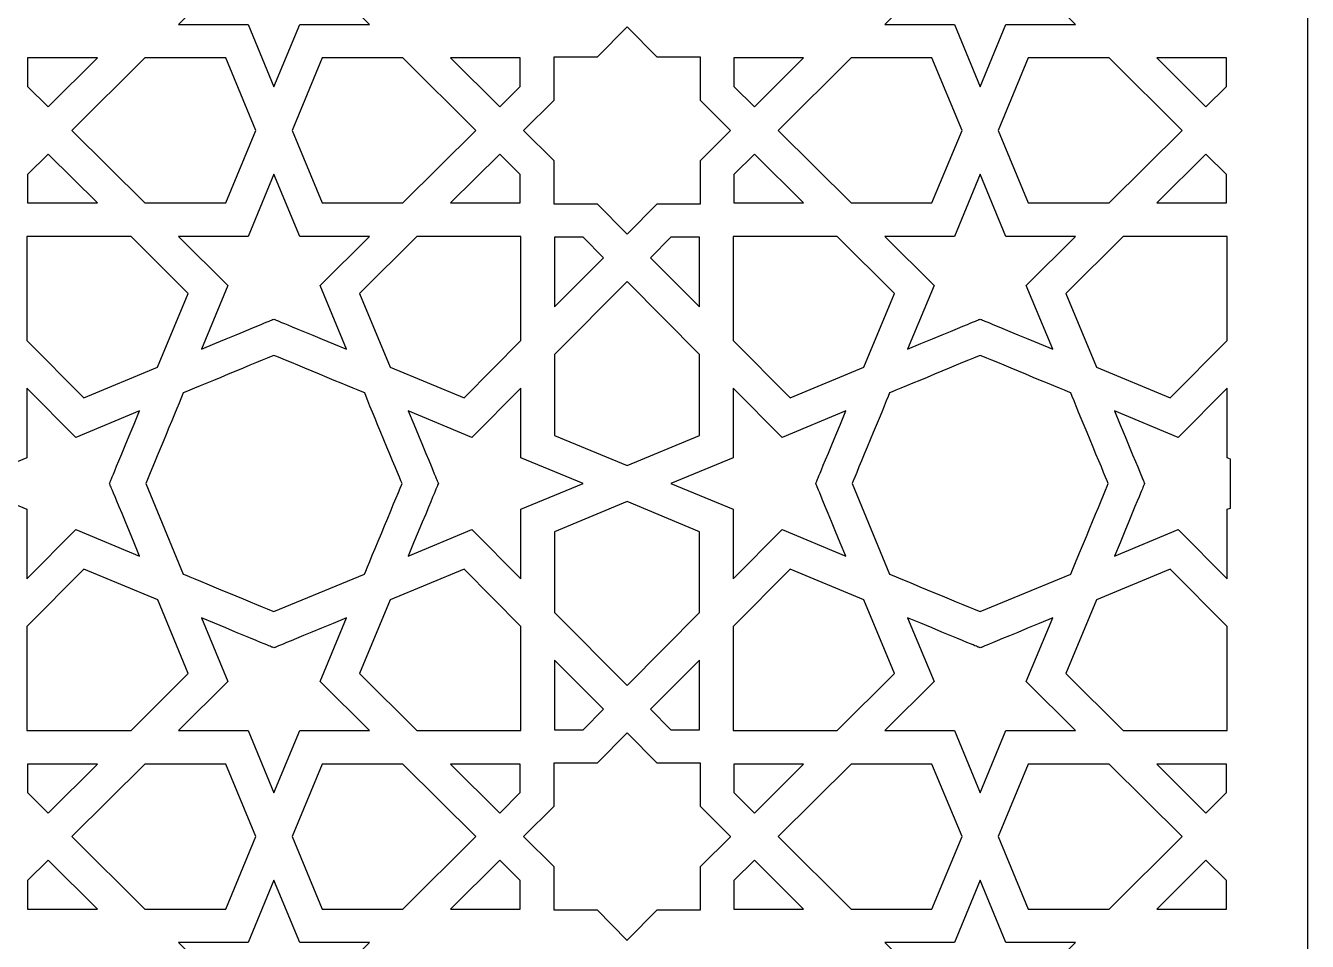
# Model space of a CAD drawing. Header units: millimetres. Extents: x -47 to 47, y -100 to 100.
# Drawn here: x -11.1 to 47.1, y -37 to 4.6 of the extents above; entities that cross this region are included whole.
import ezdxf

# ---------------------------------------------------------------- set-up
doc = ezdxf.new("R2010")
doc.units = ezdxf.units.MM
doc.header["$MEASUREMENT"] = 0
doc.layers.add('layer 1', color=7, linetype='Continuous')

msp = doc.modelspace()

# ---------------------------------------------------------------- linework, layer by layer
at = {"layer": 'layer 1', "color": 250}
for points, knots in [([(0.1101, 100.1639), (-25.8829, 100.1639), (-46.9195, 79.1295), (-46.9195, 53.134), (-46.9195, 53.134), (-46.9195, 53.134), (-46.9195, -99.8361), (-46.9195, -99.8361), (-46.9195, -99.8361), (-46.9195, -99.8361), (47.1403, -99.8361), (47.1403, -99.8361), (47.1403, -99.8361), (47.1403, -99.8361), (47.1403, 53.134), (47.1403, 53.134), (47.1403, 53.134), (47.1403, 79.1164), (26.1165, 100.1639), (0.1101, 100.1639)], [0, 0, 0, 0, 0.1666667, 0.1666667, 0.1666667, 0.1666667, 0.3333333, 0.3333333, 0.3333333, 0.3333333, 0.5, 0.5, 0.5, 0.5, 0.6666667, 0.6666667, 0.6666667, 0.6666667, 1, 1, 1, 1]), ([(1.3635, 4.6983), (1.3635, 4.6983), (0.1916, 1.8687), (0.1916, 1.8687), (0.1916, 1.8687), (0.1916, 1.8687), (-0.98, 4.6983), (-0.98, 4.6983), (-0.98, 4.6983), (-0.98, 4.6983), (-4.1448, 4.6983), (-4.1448, 4.6983), (-4.1448, 4.6983), (-4.1448, 4.6983), (-1.9039, 6.9286), (-1.9039, 6.9286), (-1.9039, 6.9286), (-1.9039, 6.9286), (-3.103, 9.8199), (-3.103, 9.8199), (-3.103, 9.8199), (0.2808, 8.4173), (-0.0568, 8.5577), (0.1916, 8.4533), (0.1916, 8.4533), (0.3909, 8.5372), (0.018, 8.3824), (3.4865, 9.8199), (3.4865, 9.8199), (3.4865, 9.8199), (2.2874, 6.9286), (2.2874, 6.9286), (2.2874, 6.9286), (2.2874, 6.9286), (4.5283, 4.6983), (4.5283, 4.6983), (4.5283, 4.6983), (4.5283, 4.6983), (1.3635, 4.6983), (1.3635, 4.6983)], [0, 0, 0, 0, 0.0909091, 0.0909091, 0.0909091, 0.0909091, 0.1818182, 0.1818182, 0.1818182, 0.1818182, 0.2727273, 0.2727273, 0.2727273, 0.2727273, 0.3636364, 0.3636364, 0.3636364, 0.3636364, 0.4545455, 0.4545455, 0.4545455, 0.4545455, 0.5454545, 0.5454545, 0.5454545, 0.5454545, 0.6363636, 0.6363636, 0.6363636, 0.6363636, 0.7272727, 0.7272727, 0.7272727, 0.7272727, 0.8181818, 0.8181818, 0.8181818, 0.8181818, 1, 1, 1, 1]), ([(33.4472, 4.6983), (33.4472, 4.6983), (32.2753, 1.8687), (32.2753, 1.8687), (32.2753, 1.8687), (32.2753, 1.8687), (31.1037, 4.6983), (31.1037, 4.6983), (31.1037, 4.6983), (31.1037, 4.6983), (27.9389, 4.6983), (27.9389, 4.6983), (27.9389, 4.6983), (27.9389, 4.6983), (30.1798, 6.9286), (30.1798, 6.9286), (30.1798, 6.9286), (30.1798, 6.9286), (28.9807, 9.8199), (28.9807, 9.8199), (28.9807, 9.8199), (32.3617, 8.4187), (32.0442, 8.5506), (32.2753, 8.4533), (32.2753, 8.4533), (32.4817, 8.5404), (32.1349, 8.3961), (35.5702, 9.8199), (35.5702, 9.8199), (35.5702, 9.8199), (34.3708, 6.9286), (34.3708, 6.9286), (34.3708, 6.9286), (34.3708, 6.9286), (36.612, 4.6983), (36.612, 4.6983), (36.612, 4.6983), (36.612, 4.6983), (33.4472, 4.6983), (33.4472, 4.6983)], [0, 0, 0, 0, 0.0909091, 0.0909091, 0.0909091, 0.0909091, 0.1818182, 0.1818182, 0.1818182, 0.1818182, 0.2727273, 0.2727273, 0.2727273, 0.2727273, 0.3636364, 0.3636364, 0.3636364, 0.3636364, 0.4545455, 0.4545455, 0.4545455, 0.4545455, 0.5454545, 0.5454545, 0.5454545, 0.5454545, 0.6363636, 0.6363636, 0.6363636, 0.6363636, 0.7272727, 0.7272727, 0.7272727, 0.7272727, 0.8181818, 0.8181818, 0.8181818, 0.8181818, 1, 1, 1, 1]), ([(20.937, -0.1153), (20.937, -0.1153), (20.9307, -0.1217), (20.9307, -0.1217), (20.9307, -0.1217), (20.9307, -0.1217), (20.9345, -0.1252), (20.9345, -0.1252), (20.9345, -0.1252), (20.9345, -0.1252), (19.5658, -1.4802), (19.5658, -1.4802), (19.5658, -1.4802), (19.5658, -1.4802), (19.5658, -3.4512), (19.5658, -3.4512), (19.5658, -3.4512), (19.5658, -3.4512), (17.5948, -3.4512), (17.5948, -3.4512), (17.5948, -3.4512), (17.5948, -3.4512), (16.2352, -4.8246), (16.2352, -4.8246), (16.2352, -4.8246), (16.2352, -4.8246), (16.2309, -4.8207), (16.2309, -4.8207), (16.2309, -4.8207), (16.2309, -4.8207), (16.2295, -4.8221), (16.2295, -4.8221), (16.2295, -4.8221), (16.2295, -4.8221), (14.8724, -3.4512), (14.8724, -3.4512), (14.8724, -3.4512), (14.8724, -3.4512), (12.9014, -3.4512), (12.9014, -3.4512), (12.9014, -3.4512), (12.9014, -3.4512), (12.9014, -1.4802), (12.9014, -1.4802), (12.9014, -1.4802), (12.9014, -1.4802), (11.5263, -0.1192), (11.5263, -0.1192), (11.5263, -0.1192), (11.5263, -0.1192), (12.9014, 1.2421), (12.9014, 1.2421), (12.9014, 1.2421), (12.9014, 1.2421), (12.9014, 3.2131), (12.9014, 3.2131), (12.9014, 3.2131), (12.9014, 3.2131), (14.8724, 3.2131), (14.8724, 3.2131), (14.8724, 3.2131), (14.8724, 3.2131), (16.2334, 4.5882), (16.2334, 4.5882), (16.2334, 4.5882), (16.2334, 4.5882), (17.5948, 3.2131), (17.5948, 3.2131), (17.5948, 3.2131), (17.5948, 3.2131), (19.5658, 3.2131), (19.5658, 3.2131), (19.5658, 3.2131), (19.5658, 3.2131), (19.5658, 1.2421), (19.5658, 1.2421), (19.5658, 1.2421), (19.5658, 1.2421), (20.937, -0.1153), (20.937, -0.1153)], [0, 0, 0, 0, 0.047619, 0.047619, 0.047619, 0.047619, 0.0952381, 0.0952381, 0.0952381, 0.0952381, 0.1428571, 0.1428571, 0.1428571, 0.1428571, 0.1904762, 0.1904762, 0.1904762, 0.1904762, 0.2380952, 0.2380952, 0.2380952, 0.2380952, 0.2857143, 0.2857143, 0.2857143, 0.2857143, 0.3333333, 0.3333333, 0.3333333, 0.3333333, 0.3809524, 0.3809524, 0.3809524, 0.3809524, 0.4285714, 0.4285714, 0.4285714, 0.4285714, 0.4761905, 0.4761905, 0.4761905, 0.4761905, 0.5238095, 0.5238095, 0.5238095, 0.5238095, 0.5714286, 0.5714286, 0.5714286, 0.5714286, 0.6190476, 0.6190476, 0.6190476, 0.6190476, 0.6666667, 0.6666667, 0.6666667, 0.6666667, 0.7142857, 0.7142857, 0.7142857, 0.7142857, 0.7619048, 0.7619048, 0.7619048, 0.7619048, 0.8095238, 0.8095238, 0.8095238, 0.8095238, 0.8571429, 0.8571429, 0.8571429, 0.8571429, 0.9047619, 0.9047619, 0.9047619, 0.9047619, 1, 1, 1, 1]), ([(-7.8288, 3.1775), (-7.8288, 3.1775), (-10.0648, 0.9522), (-10.0648, 0.9522), (-10.0648, 0.9522), (-10.0648, 0.9522), (-10.9971, 1.8764), (-10.9971, 1.8764), (-10.9971, 1.8764), (-10.9971, 1.8764), (-10.9971, 3.1775), (-10.9971, 3.1775), (-10.9971, 3.1775), (-10.9971, 3.1775), (-7.8288, 3.1775), (-7.8288, 3.1775)], [0, 0, 0, 0, 0.2, 0.2, 0.2, 0.2, 0.4, 0.4, 0.4, 0.4, 0.6, 0.6, 0.6, 0.6, 1, 1, 1, 1]), ([(-1.9967, 3.1775), (-1.9967, 3.1775), (-0.6315, -0.1192), (-0.6315, -0.1192), (-0.6315, -0.1192), (-0.6315, -0.1192), (-1.9967, -3.4156), (-1.9967, -3.4156), (-1.9967, -3.4156), (-1.9967, -3.4156), (-5.672, -3.4156), (-5.672, -3.4156), (-5.672, -3.4156), (-5.672, -3.4156), (-8.9856, -0.1192), (-8.9856, -0.1192), (-8.9856, -0.1192), (-8.9856, -0.1192), (-5.672, 3.1775), (-5.672, 3.1775), (-5.672, 3.1775), (-5.672, 3.1775), (-1.9967, 3.1775), (-1.9967, 3.1775)], [0, 0, 0, 0, 0.1428571, 0.1428571, 0.1428571, 0.1428571, 0.2857143, 0.2857143, 0.2857143, 0.2857143, 0.4285714, 0.4285714, 0.4285714, 0.4285714, 0.5714286, 0.5714286, 0.5714286, 0.5714286, 0.7142857, 0.7142857, 0.7142857, 0.7142857, 1, 1, 1, 1]), ([(2.3802, -3.4156), (2.3802, -3.4156), (1.0149, -0.1192), (1.0149, -0.1192), (1.0149, -0.1192), (1.0149, -0.1192), (2.3802, 3.1775), (2.3802, 3.1775), (2.3802, 3.1775), (2.3802, 3.1775), (6.0554, 3.1775), (6.0554, 3.1775), (6.0554, 3.1775), (6.0554, 3.1775), (9.3687, -0.1192), (9.3687, -0.1192), (9.3687, -0.1192), (9.3687, -0.1192), (6.0554, -3.4156), (6.0554, -3.4156), (6.0554, -3.4156), (6.0554, -3.4156), (2.3802, -3.4156), (2.3802, -3.4156)], [0, 0, 0, 0, 0.1428571, 0.1428571, 0.1428571, 0.1428571, 0.2857143, 0.2857143, 0.2857143, 0.2857143, 0.4285714, 0.4285714, 0.4285714, 0.4285714, 0.5714286, 0.5714286, 0.5714286, 0.5714286, 0.7142857, 0.7142857, 0.7142857, 0.7142857, 1, 1, 1, 1]), ([(11.3806, 3.1775), (11.3806, 3.1775), (11.3806, 1.8764), (11.3806, 1.8764), (11.3806, 1.8764), (11.3806, 1.8764), (10.4482, 0.9522), (10.4482, 0.9522), (10.4482, 0.9522), (10.4482, 0.9522), (8.2123, 3.1775), (8.2123, 3.1775), (8.2123, 3.1775), (8.2123, 3.1775), (11.3806, 3.1775), (11.3806, 3.1775)], [0, 0, 0, 0, 0.2, 0.2, 0.2, 0.2, 0.4, 0.4, 0.4, 0.4, 0.6, 0.6, 0.6, 0.6, 1, 1, 1, 1]), ([(22.019, 0.9522), (22.019, 0.9522), (21.0862, 1.8764), (21.0862, 1.8764), (21.0862, 1.8764), (21.0862, 1.8764), (21.0862, 3.1775), (21.0862, 3.1775), (21.0862, 3.1775), (21.0862, 3.1775), (24.2549, 3.1775), (24.2549, 3.1775), (24.2549, 3.1775), (24.2549, 3.1775), (22.019, 0.9522), (22.019, 0.9522)], [0, 0, 0, 0, 0.2, 0.2, 0.2, 0.2, 0.4, 0.4, 0.4, 0.4, 0.6, 0.6, 0.6, 0.6, 1, 1, 1, 1]), ([(30.087, -3.4156), (30.087, -3.4156), (26.4118, -3.4156), (26.4118, -3.4156), (26.4118, -3.4156), (26.4118, -3.4156), (23.0981, -0.1192), (23.0981, -0.1192), (23.0981, -0.1192), (23.0981, -0.1192), (26.4118, 3.1775), (26.4118, 3.1775), (26.4118, 3.1775), (26.4118, 3.1775), (30.087, 3.1775), (30.087, 3.1775), (30.087, 3.1775), (30.087, 3.1775), (31.4523, -0.1192), (31.4523, -0.1192), (31.4523, -0.1192), (31.4523, -0.1192), (30.087, -3.4156), (30.087, -3.4156)], [0, 0, 0, 0, 0.1428571, 0.1428571, 0.1428571, 0.1428571, 0.2857143, 0.2857143, 0.2857143, 0.2857143, 0.4285714, 0.4285714, 0.4285714, 0.4285714, 0.5714286, 0.5714286, 0.5714286, 0.5714286, 0.7142857, 0.7142857, 0.7142857, 0.7142857, 1, 1, 1, 1]), ([(34.4636, -3.4156), (34.4636, -3.4156), (33.0987, -0.1192), (33.0987, -0.1192), (33.0987, -0.1192), (33.0987, -0.1192), (34.4636, 3.1775), (34.4636, 3.1775), (34.4636, 3.1775), (34.4636, 3.1775), (38.1392, 3.1775), (38.1392, 3.1775), (38.1392, 3.1775), (38.1392, 3.1775), (41.4524, -0.1192), (41.4524, -0.1192), (41.4524, -0.1192), (41.4524, -0.1192), (38.1392, -3.4156), (38.1392, -3.4156), (38.1392, -3.4156), (38.1392, -3.4156), (34.4636, -3.4156), (34.4636, -3.4156)], [0, 0, 0, 0, 0.1428571, 0.1428571, 0.1428571, 0.1428571, 0.2857143, 0.2857143, 0.2857143, 0.2857143, 0.4285714, 0.4285714, 0.4285714, 0.4285714, 0.5714286, 0.5714286, 0.5714286, 0.5714286, 0.7142857, 0.7142857, 0.7142857, 0.7142857, 1, 1, 1, 1]), ([(43.4643, 3.1775), (43.4643, 3.1775), (43.4643, 1.8764), (43.4643, 1.8764), (43.4643, 1.8764), (43.4643, 1.8764), (42.5319, 0.9522), (42.5319, 0.9522), (42.5319, 0.9522), (42.5319, 0.9522), (40.2957, 3.1775), (40.2957, 3.1775), (40.2957, 3.1775), (40.2957, 3.1775), (43.4643, 3.1775), (43.4643, 3.1775)], [0, 0, 0, 0, 0.2, 0.2, 0.2, 0.2, 0.4, 0.4, 0.4, 0.4, 0.6, 0.6, 0.6, 0.6, 1, 1, 1, 1]), ([(-10.9971, -3.4156), (-10.9971, -3.4156), (-10.9971, -2.1145), (-10.9971, -2.1145), (-10.9971, -2.1145), (-10.9971, -2.1145), (-10.0648, -1.1903), (-10.0648, -1.1903), (-10.0648, -1.1903), (-10.0648, -1.1903), (-7.8288, -3.4156), (-7.8288, -3.4156), (-7.8288, -3.4156), (-7.8288, -3.4156), (-10.9971, -3.4156), (-10.9971, -3.4156)], [0, 0, 0, 0, 0.2, 0.2, 0.2, 0.2, 0.4, 0.4, 0.4, 0.4, 0.6, 0.6, 0.6, 0.6, 1, 1, 1, 1]), ([(8.2123, -3.4156), (8.2123, -3.4156), (10.4482, -1.1903), (10.4482, -1.1903), (10.4482, -1.1903), (10.4482, -1.1903), (11.3806, -2.1145), (11.3806, -2.1145), (11.3806, -2.1145), (11.3806, -2.1145), (11.3806, -3.4156), (11.3806, -3.4156), (11.3806, -3.4156), (11.3806, -3.4156), (8.2123, -3.4156), (8.2123, -3.4156)], [0, 0, 0, 0, 0.2, 0.2, 0.2, 0.2, 0.4, 0.4, 0.4, 0.4, 0.6, 0.6, 0.6, 0.6, 1, 1, 1, 1]), ([(21.0862, -3.4156), (21.0862, -3.4156), (21.0862, -2.1145), (21.0862, -2.1145), (21.0862, -2.1145), (21.0862, -2.1145), (22.0186, -1.1903), (22.0186, -1.1903), (22.0186, -1.1903), (22.0186, -1.1903), (24.2549, -3.4156), (24.2549, -3.4156), (24.2549, -3.4156), (24.2549, -3.4156), (21.0862, -3.4156), (21.0862, -3.4156)], [0, 0, 0, 0, 0.2, 0.2, 0.2, 0.2, 0.4, 0.4, 0.4, 0.4, 0.6, 0.6, 0.6, 0.6, 1, 1, 1, 1]), ([(40.2957, -3.4156), (40.2957, -3.4156), (42.5319, -1.1903), (42.5319, -1.1903), (42.5319, -1.1903), (42.5319, -1.1903), (43.4643, -2.1145), (43.4643, -2.1145), (43.4643, -2.1145), (43.4643, -2.1145), (43.4643, -3.4156), (43.4643, -3.4156), (43.4643, -3.4156), (43.4643, -3.4156), (40.2957, -3.4156), (40.2957, -3.4156)], [0, 0, 0, 0, 0.2, 0.2, 0.2, 0.2, 0.4, 0.4, 0.4, 0.4, 0.6, 0.6, 0.6, 0.6, 1, 1, 1, 1]), ([(0.1916, -8.6914), (-0.0088, -8.7757), (0.3634, -8.6212), (-3.103, -10.058), (-3.103, -10.058), (-3.103, -10.058), (-1.9039, -7.167), (-1.9039, -7.167), (-1.9039, -7.167), (-1.9039, -7.167), (-4.1448, -4.9364), (-4.1448, -4.9364), (-4.1448, -4.9364), (-4.1448, -4.9364), (-0.98, -4.9364), (-0.98, -4.9364), (-0.98, -4.9364), (-0.98, -4.9364), (0.1916, -2.1068), (0.1916, -2.1068), (0.1916, -2.1068), (0.1916, -2.1068), (1.3635, -4.9364), (1.3635, -4.9364), (1.3635, -4.9364), (1.3635, -4.9364), (4.5283, -4.9364), (4.5283, -4.9364), (4.5283, -4.9364), (4.5283, -4.9364), (2.2874, -7.167), (2.2874, -7.167), (2.2874, -7.167), (2.2874, -7.167), (3.4865, -10.058), (3.4865, -10.058), (3.4865, -10.058), (0.1221, -8.6635), (0.4269, -8.7902), (0.1916, -8.6914)], [0, 0, 0, 0, 0.0909091, 0.0909091, 0.0909091, 0.0909091, 0.1818182, 0.1818182, 0.1818182, 0.1818182, 0.2727273, 0.2727273, 0.2727273, 0.2727273, 0.3636364, 0.3636364, 0.3636364, 0.3636364, 0.4545455, 0.4545455, 0.4545455, 0.4545455, 0.5454545, 0.5454545, 0.5454545, 0.5454545, 0.6363636, 0.6363636, 0.6363636, 0.6363636, 0.7272727, 0.7272727, 0.7272727, 0.7272727, 0.8181818, 0.8181818, 0.8181818, 0.8181818, 1, 1, 1, 1]), ([(32.2753, -8.6914), (32.0749, -8.7757), (32.4471, -8.6212), (28.9807, -10.058), (28.9807, -10.058), (28.9807, -10.058), (30.1798, -7.167), (30.1798, -7.167), (30.1798, -7.167), (30.1798, -7.167), (27.9389, -4.9364), (27.9389, -4.9364), (27.9389, -4.9364), (27.9389, -4.9364), (31.1037, -4.9364), (31.1037, -4.9364), (31.1037, -4.9364), (31.1037, -4.9364), (32.2753, -2.1068), (32.2753, -2.1068), (32.2753, -2.1068), (32.2753, -2.1068), (33.4472, -4.9364), (33.4472, -4.9364), (33.4472, -4.9364), (33.4472, -4.9364), (36.612, -4.9364), (36.612, -4.9364), (36.612, -4.9364), (36.612, -4.9364), (34.3708, -7.167), (34.3708, -7.167), (34.3708, -7.167), (34.3708, -7.167), (35.5702, -10.058), (35.5702, -10.058), (35.5702, -10.058), (32.0971, -8.6183), (32.4697, -8.7732), (32.2753, -8.6914)], [0, 0, 0, 0, 0.0909091, 0.0909091, 0.0909091, 0.0909091, 0.1818182, 0.1818182, 0.1818182, 0.1818182, 0.2727273, 0.2727273, 0.2727273, 0.2727273, 0.3636364, 0.3636364, 0.3636364, 0.3636364, 0.4545455, 0.4545455, 0.4545455, 0.4545455, 0.5454545, 0.5454545, 0.5454545, 0.5454545, 0.6363636, 0.6363636, 0.6363636, 0.6363636, 0.7272727, 0.7272727, 0.7272727, 0.7272727, 0.8181818, 0.8181818, 0.8181818, 0.8181818, 1, 1, 1, 1]), ([(-5.0909, -10.88), (-5.0909, -10.88), (-8.4437, -12.2707), (-8.4437, -12.2707), (-8.4437, -12.2707), (-8.4437, -12.2707), (-11.0328, -9.6693), (-11.0328, -9.6693), (-11.0328, -9.6693), (-11.0328, -9.6693), (-11.0328, -4.9364), (-11.0328, -4.9364), (-11.0328, -4.9364), (-11.0328, -4.9364), (-6.2999, -4.9364), (-6.2999, -4.9364), (-6.2999, -4.9364), (-6.2999, -4.9364), (-3.6985, -7.5251), (-3.6985, -7.5251), (-3.6985, -7.5251), (-3.6985, -7.5251), (-5.0909, -10.88), (-5.0909, -10.88)], [0, 0, 0, 0, 0.1428571, 0.1428571, 0.1428571, 0.1428571, 0.2857143, 0.2857143, 0.2857143, 0.2857143, 0.4285714, 0.4285714, 0.4285714, 0.4285714, 0.5714286, 0.5714286, 0.5714286, 0.5714286, 0.7142857, 0.7142857, 0.7142857, 0.7142857, 1, 1, 1, 1]), ([(5.4726, -10.8793), (5.4726, -10.8793), (4.082, -7.5254), (4.082, -7.5254), (4.082, -7.5254), (4.082, -7.5254), (6.6834, -4.9364), (6.6834, -4.9364), (6.6834, -4.9364), (6.6834, -4.9364), (11.4162, -4.9364), (11.4162, -4.9364), (11.4162, -4.9364), (11.4162, -4.9364), (11.4162, -9.6693), (11.4162, -9.6693), (11.4162, -9.6693), (11.4162, -9.6693), (8.8272, -12.2707), (8.8272, -12.2707), (8.8272, -12.2707), (8.8272, -12.2707), (5.4726, -10.8793), (5.4726, -10.8793)], [0, 0, 0, 0, 0.1428571, 0.1428571, 0.1428571, 0.1428571, 0.2857143, 0.2857143, 0.2857143, 0.2857143, 0.4285714, 0.4285714, 0.4285714, 0.4285714, 0.5714286, 0.5714286, 0.5714286, 0.5714286, 0.7142857, 0.7142857, 0.7142857, 0.7142857, 1, 1, 1, 1]), ([(15.1624, -5.9041), (15.1624, -5.9041), (12.9367, -8.1403), (12.9367, -8.1403), (12.9367, -8.1403), (12.9367, -8.1403), (12.9367, -4.9717), (12.9367, -4.9717), (12.9367, -4.9717), (12.9367, -4.9717), (14.2378, -4.9717), (14.2378, -4.9717), (14.2378, -4.9717), (14.2378, -4.9717), (15.1624, -5.9041), (15.1624, -5.9041)], [0, 0, 0, 0, 0.2, 0.2, 0.2, 0.2, 0.4, 0.4, 0.4, 0.4, 0.6, 0.6, 0.6, 0.6, 1, 1, 1, 1]), ([(19.5301, -4.9717), (19.5301, -4.9717), (19.5301, -8.1403), (19.5301, -8.1403), (19.5301, -8.1403), (19.5301, -8.1403), (17.3045, -5.9041), (17.3045, -5.9041), (17.3045, -5.9041), (17.3045, -5.9041), (18.2291, -4.9717), (18.2291, -4.9717), (18.2291, -4.9717), (18.2291, -4.9717), (19.5301, -4.9717), (19.5301, -4.9717)], [0, 0, 0, 0, 0.2, 0.2, 0.2, 0.2, 0.4, 0.4, 0.4, 0.4, 0.6, 0.6, 0.6, 0.6, 1, 1, 1, 1]), ([(25.7838, -4.9364), (25.7838, -4.9364), (28.3852, -7.5251), (28.3852, -7.5251), (28.3852, -7.5251), (28.3852, -7.5251), (26.9928, -10.88), (26.9928, -10.88), (26.9928, -10.88), (26.9928, -10.88), (23.64, -12.2707), (23.64, -12.2707), (23.64, -12.2707), (23.64, -12.2707), (21.0506, -9.6693), (21.0506, -9.6693), (21.0506, -9.6693), (21.0506, -9.6693), (21.0506, -4.9364), (21.0506, -4.9364), (21.0506, -4.9364), (21.0506, -4.9364), (25.7838, -4.9364), (25.7838, -4.9364)], [0, 0, 0, 0, 0.1428571, 0.1428571, 0.1428571, 0.1428571, 0.2857143, 0.2857143, 0.2857143, 0.2857143, 0.4285714, 0.4285714, 0.4285714, 0.4285714, 0.5714286, 0.5714286, 0.5714286, 0.5714286, 0.7142857, 0.7142857, 0.7142857, 0.7142857, 1, 1, 1, 1]), ([(43.5, -9.6693), (43.5, -9.6693), (40.9109, -12.2707), (40.9109, -12.2707), (40.9109, -12.2707), (40.9109, -12.2707), (37.5564, -10.8793), (37.5564, -10.8793), (37.5564, -10.8793), (37.5564, -10.8793), (36.1654, -7.5254), (36.1654, -7.5254), (36.1654, -7.5254), (36.1654, -7.5254), (38.7671, -4.9364), (38.7671, -4.9364), (38.7671, -4.9364), (38.7671, -4.9364), (43.5, -4.9364), (43.5, -4.9364), (43.5, -4.9364), (43.5, -4.9364), (43.5, -9.6693), (43.5, -9.6693)], [0, 0, 0, 0, 0.1428571, 0.1428571, 0.1428571, 0.1428571, 0.2857143, 0.2857143, 0.2857143, 0.2857143, 0.4285714, 0.4285714, 0.4285714, 0.4285714, 0.5714286, 0.5714286, 0.5714286, 0.5714286, 0.7142857, 0.7142857, 0.7142857, 0.7142857, 1, 1, 1, 1]), ([(12.9367, -10.2972), (12.9367, -10.2972), (16.2334, -6.9836), (16.2334, -6.9836), (16.2334, -6.9836), (16.2334, -6.9836), (19.5301, -10.2972), (19.5301, -10.2972), (19.5301, -10.2972), (19.5301, -10.2972), (19.5301, -13.9725), (19.5301, -13.9725), (19.5301, -13.9725), (19.5301, -13.9725), (16.2334, -15.3374), (16.2334, -15.3374), (16.2334, -15.3374), (16.2334, -15.3374), (12.9367, -13.9725), (12.9367, -13.9725), (12.9367, -13.9725), (12.9367, -13.9725), (12.9367, -10.2972), (12.9367, -10.2972)], [0, 0, 0, 0, 0.1428571, 0.1428571, 0.1428571, 0.1428571, 0.2857143, 0.2857143, 0.2857143, 0.2857143, 0.4285714, 0.4285714, 0.4285714, 0.4285714, 0.5714286, 0.5714286, 0.5714286, 0.5714286, 0.7142857, 0.7142857, 0.7142857, 0.7142857, 1, 1, 1, 1]), ([(0.1916, -21.9833), (-0.3295, -21.7674), (-3.4301, -20.4816), (-3.924, -20.2766), (-3.924, -20.2766), (-3.924, -20.2766), (-5.6307, -16.1607), (-5.6307, -16.1607), (-5.6307, -16.1607), (-5.2712, -15.2915), (-4.0993, -12.4746), (-3.9307, -12.0477), (-3.9307, -12.0477), (-3.4364, -11.8417), (-0.3306, -10.5547), (0.1916, -10.3385), (0.1916, -10.3385), (0.7147, -10.5551), (3.8252, -11.8441), (4.3152, -12.0481), (4.3152, -12.0481), (4.5836, -12.7508), (5.8018, -15.6559), (6.0142, -16.1614), (6.0142, -16.1614), (5.933, -16.3558), (4.5452, -19.7054), (4.306, -20.2773), (4.306, -20.2773), (4.306, -20.2773), (0.1916, -21.9833), (0.1916, -21.9833)], [0, 0, 0, 0, 0.1111111, 0.1111111, 0.1111111, 0.1111111, 0.2222222, 0.2222222, 0.2222222, 0.2222222, 0.3333333, 0.3333333, 0.3333333, 0.3333333, 0.4444444, 0.4444444, 0.4444444, 0.4444444, 0.5555556, 0.5555556, 0.5555556, 0.5555556, 0.6666667, 0.6666667, 0.6666667, 0.6666667, 0.7777778, 0.7777778, 0.7777778, 0.7777778, 1, 1, 1, 1]), ([(36.3897, -20.2773), (36.3897, -20.2773), (32.2753, -21.9833), (32.2753, -21.9833), (32.2753, -21.9833), (31.7542, -21.7674), (28.6537, -20.4816), (28.1594, -20.2766), (28.1594, -20.2766), (28.1594, -20.2766), (26.4534, -16.1614), (26.4534, -16.1614), (26.4534, -16.1614), (26.6654, -15.6556), (27.8836, -12.7508), (28.152, -12.0484), (28.152, -12.0484), (28.6417, -11.8441), (31.7528, -10.5547), (32.2753, -10.3385), (32.2753, -10.3385), (32.7981, -10.5551), (35.9085, -11.8441), (36.3989, -12.0481), (36.3989, -12.0481), (36.6674, -12.7508), (37.8855, -15.6559), (38.0975, -16.1614), (38.0975, -16.1614), (37.8813, -16.6832), (36.6021, -19.77), (36.3897, -20.2773)], [0, 0, 0, 0, 0.1111111, 0.1111111, 0.1111111, 0.1111111, 0.2222222, 0.2222222, 0.2222222, 0.2222222, 0.3333333, 0.3333333, 0.3333333, 0.3333333, 0.4444444, 0.4444444, 0.4444444, 0.4444444, 0.5555556, 0.5555556, 0.5555556, 0.5555556, 0.6666667, 0.6666667, 0.6666667, 0.6666667, 0.7777778, 0.7777778, 0.7777778, 0.7777778, 1, 1, 1, 1]), ([(-13.8627, -16.1607), (-13.8627, -16.1607), (-11.0328, -14.9892), (-11.0328, -14.9892), (-11.0328, -14.9892), (-11.0328, -14.9892), (-11.0328, -11.8244), (-11.0328, -11.8244), (-11.0328, -11.8244), (-11.0328, -11.8244), (-8.8025, -14.0652), (-8.8025, -14.0652), (-8.8025, -14.0652), (-8.8025, -14.0652), (-5.9111, -12.8661), (-5.9111, -12.8661), (-5.9111, -12.8661), (-7.3459, -16.328), (-7.196, -15.9664), (-7.2778, -16.1607), (-7.2778, -16.1607), (-7.1889, -16.3721), (-7.3276, -16.0383), (-5.9111, -19.4557), (-5.9111, -19.4557), (-5.9111, -19.4557), (-8.8025, -18.2566), (-8.8025, -18.2566), (-8.8025, -18.2566), (-8.8025, -18.2566), (-11.0328, -20.4974), (-11.0328, -20.4974), (-11.0328, -20.4974), (-11.0328, -20.4974), (-11.0328, -17.3327), (-11.0328, -17.3327), (-11.0328, -17.3327), (-11.0328, -17.3327), (-13.8627, -16.1607), (-13.8627, -16.1607)], [0, 0, 0, 0, 0.0909091, 0.0909091, 0.0909091, 0.0909091, 0.1818182, 0.1818182, 0.1818182, 0.1818182, 0.2727273, 0.2727273, 0.2727273, 0.2727273, 0.3636364, 0.3636364, 0.3636364, 0.3636364, 0.4545455, 0.4545455, 0.4545455, 0.4545455, 0.5454545, 0.5454545, 0.5454545, 0.5454545, 0.6363636, 0.6363636, 0.6363636, 0.6363636, 0.7272727, 0.7272727, 0.7272727, 0.7272727, 0.8181818, 0.8181818, 0.8181818, 0.8181818, 1, 1, 1, 1]), ([(7.6613, -16.1607), (7.5717, -15.948), (7.7156, -16.2941), (6.2943, -12.8661), (6.2943, -12.8661), (6.2943, -12.8661), (9.186, -14.0652), (9.186, -14.0652), (9.186, -14.0652), (9.186, -14.0652), (11.4162, -11.8244), (11.4162, -11.8244), (11.4162, -11.8244), (11.4162, -11.8244), (11.4162, -14.9892), (11.4162, -14.9892), (11.4162, -14.9892), (11.4162, -14.9892), (14.2462, -16.1607), (14.2462, -16.1607), (14.2462, -16.1607), (14.2462, -16.1607), (11.4162, -17.3327), (11.4162, -17.3327), (11.4162, -17.3327), (11.4162, -17.3327), (11.4162, -20.4974), (11.4162, -20.4974), (11.4162, -20.4974), (11.4162, -20.4974), (9.186, -18.2566), (9.186, -18.2566), (9.186, -18.2566), (9.186, -18.2566), (6.2943, -19.4557), (6.2943, -19.4557), (6.2943, -19.4557), (7.6987, -16.068), (7.5568, -16.4087), (7.6613, -16.1607)], [0, 0, 0, 0, 0.0909091, 0.0909091, 0.0909091, 0.0909091, 0.1818182, 0.1818182, 0.1818182, 0.1818182, 0.2727273, 0.2727273, 0.2727273, 0.2727273, 0.3636364, 0.3636364, 0.3636364, 0.3636364, 0.4545455, 0.4545455, 0.4545455, 0.4545455, 0.5454545, 0.5454545, 0.5454545, 0.5454545, 0.6363636, 0.6363636, 0.6363636, 0.6363636, 0.7272727, 0.7272727, 0.7272727, 0.7272727, 0.8181818, 0.8181818, 0.8181818, 0.8181818, 1, 1, 1, 1]), ([(26.1726, -19.4557), (26.1726, -19.4557), (23.2816, -18.2566), (23.2816, -18.2566), (23.2816, -18.2566), (23.2816, -18.2566), (21.0506, -20.4974), (21.0506, -20.4974), (21.0506, -20.4974), (21.0506, -20.4974), (21.0506, -17.3327), (21.0506, -17.3327), (21.0506, -17.3327), (21.0506, -17.3327), (18.221, -16.1607), (18.221, -16.1607), (18.221, -16.1607), (18.221, -16.1607), (21.0506, -14.9892), (21.0506, -14.9892), (21.0506, -14.9892), (21.0506, -14.9892), (21.0506, -11.8244), (21.0506, -11.8244), (21.0506, -11.8244), (21.0506, -11.8244), (23.2816, -14.0652), (23.2816, -14.0652), (23.2816, -14.0652), (23.2816, -14.0652), (26.1726, -12.8661), (26.1726, -12.8661), (26.1726, -12.8661), (24.7668, -16.2578), (24.9135, -15.9053), (24.8059, -16.1607), (24.8059, -16.1607), (24.8878, -16.3551), (24.7467, -16.015), (26.1726, -19.4557)], [0, 0, 0, 0, 0.0909091, 0.0909091, 0.0909091, 0.0909091, 0.1818182, 0.1818182, 0.1818182, 0.1818182, 0.2727273, 0.2727273, 0.2727273, 0.2727273, 0.3636364, 0.3636364, 0.3636364, 0.3636364, 0.4545455, 0.4545455, 0.4545455, 0.4545455, 0.5454545, 0.5454545, 0.5454545, 0.5454545, 0.6363636, 0.6363636, 0.6363636, 0.6363636, 0.7272727, 0.7272727, 0.7272727, 0.7272727, 0.8181818, 0.8181818, 0.8181818, 0.8181818, 1, 1, 1, 1]), ([(43.6414, -15.0477), (43.6414, -15.0477), (43.6414, -17.2741), (43.6414, -17.2741), (43.6414, -17.2741), (43.6414, -17.2741), (43.5, -17.3327), (43.5, -17.3327), (43.5, -17.3327), (43.5, -17.3327), (43.5, -20.4971), (43.5, -20.4971), (43.5, -20.4971), (43.5, -20.4971), (41.2697, -18.2566), (41.2697, -18.2566), (41.2697, -18.2566), (41.2697, -18.2566), (38.378, -19.4557), (38.378, -19.4557), (38.378, -19.4557), (39.8145, -15.9907), (39.637, -16.4176), (39.7446, -16.1607), (39.7446, -16.1607), (39.6318, -15.8912), (39.8614, -16.4444), (38.378, -12.8661), (38.378, -12.8661), (38.378, -12.8661), (41.2697, -14.0652), (41.2697, -14.0652), (41.2697, -14.0652), (41.2697, -14.0652), (43.5, -11.8244), (43.5, -11.8244), (43.5, -11.8244), (43.5, -11.8244), (43.5, -14.9892), (43.5, -14.9892), (43.5, -14.9892), (43.5, -14.9892), (43.6414, -15.0477), (43.6414, -15.0477)], [0, 0, 0, 0, 0.0833333, 0.0833333, 0.0833333, 0.0833333, 0.1666667, 0.1666667, 0.1666667, 0.1666667, 0.25, 0.25, 0.25, 0.25, 0.3333333, 0.3333333, 0.3333333, 0.3333333, 0.4166667, 0.4166667, 0.4166667, 0.4166667, 0.5, 0.5, 0.5, 0.5, 0.5833333, 0.5833333, 0.5833333, 0.5833333, 0.6666667, 0.6666667, 0.6666667, 0.6666667, 0.75, 0.75, 0.75, 0.75, 0.8333333, 0.8333333, 0.8333333, 0.8333333, 1, 1, 1, 1]), ([(12.9367, -18.349), (12.9367, -18.349), (16.2334, -16.9841), (16.2334, -16.9841), (16.2334, -16.9841), (16.2334, -16.9841), (19.5301, -18.349), (19.5301, -18.349), (19.5301, -18.349), (19.5301, -18.349), (19.5301, -22.0246), (19.5301, -22.0246), (19.5301, -22.0246), (19.5301, -22.0246), (16.2334, -25.3379), (16.2334, -25.3379), (16.2334, -25.3379), (16.2334, -25.3379), (12.9367, -22.0246), (12.9367, -22.0246), (12.9367, -22.0246), (12.9367, -22.0246), (12.9367, -18.349), (12.9367, -18.349)], [0, 0, 0, 0, 0.1428571, 0.1428571, 0.1428571, 0.1428571, 0.2857143, 0.2857143, 0.2857143, 0.2857143, 0.4285714, 0.4285714, 0.4285714, 0.4285714, 0.5714286, 0.5714286, 0.5714286, 0.5714286, 0.7142857, 0.7142857, 0.7142857, 0.7142857, 1, 1, 1, 1]), ([(-11.0328, -22.6526), (-11.0328, -22.6526), (-8.4437, -20.0512), (-8.4437, -20.0512), (-8.4437, -20.0512), (-8.4437, -20.0512), (-5.0895, -21.4425), (-5.0895, -21.4425), (-5.0895, -21.4425), (-5.0895, -21.4425), (-3.6985, -24.7964), (-3.6985, -24.7964), (-3.6985, -24.7964), (-3.6985, -24.7964), (-6.2999, -27.3854), (-6.2999, -27.3854), (-6.2999, -27.3854), (-6.2999, -27.3854), (-11.0328, -27.3854), (-11.0328, -27.3854), (-11.0328, -27.3854), (-11.0328, -27.3854), (-11.0328, -22.6526), (-11.0328, -22.6526)], [0, 0, 0, 0, 0.1428571, 0.1428571, 0.1428571, 0.1428571, 0.2857143, 0.2857143, 0.2857143, 0.2857143, 0.4285714, 0.4285714, 0.4285714, 0.4285714, 0.5714286, 0.5714286, 0.5714286, 0.5714286, 0.7142857, 0.7142857, 0.7142857, 0.7142857, 1, 1, 1, 1]), ([(5.473, -21.4425), (5.473, -21.4425), (8.8272, -20.0512), (8.8272, -20.0512), (8.8272, -20.0512), (8.8272, -20.0512), (11.4162, -22.6526), (11.4162, -22.6526), (11.4162, -22.6526), (11.4162, -22.6526), (11.4162, -27.3854), (11.4162, -27.3854), (11.4162, -27.3854), (11.4162, -27.3854), (6.6834, -27.3854), (6.6834, -27.3854), (6.6834, -27.3854), (6.6834, -27.3854), (4.082, -24.7964), (4.082, -24.7964), (4.082, -24.7964), (4.082, -24.7964), (5.473, -21.4425), (5.473, -21.4425)], [0, 0, 0, 0, 0.1428571, 0.1428571, 0.1428571, 0.1428571, 0.2857143, 0.2857143, 0.2857143, 0.2857143, 0.4285714, 0.4285714, 0.4285714, 0.4285714, 0.5714286, 0.5714286, 0.5714286, 0.5714286, 0.7142857, 0.7142857, 0.7142857, 0.7142857, 1, 1, 1, 1]), ([(21.0506, -27.3854), (21.0506, -27.3854), (21.0506, -22.6526), (21.0506, -22.6526), (21.0506, -22.6526), (21.0506, -22.6526), (23.64, -20.0512), (23.64, -20.0512), (23.64, -20.0512), (23.64, -20.0512), (26.9938, -21.4422), (26.9938, -21.4422), (26.9938, -21.4422), (26.9938, -21.4422), (28.3852, -24.7964), (28.3852, -24.7964), (28.3852, -24.7964), (28.3852, -24.7964), (25.7838, -27.3854), (25.7838, -27.3854), (25.7838, -27.3854), (25.7838, -27.3854), (21.0506, -27.3854), (21.0506, -27.3854)], [0, 0, 0, 0, 0.1428571, 0.1428571, 0.1428571, 0.1428571, 0.2857143, 0.2857143, 0.2857143, 0.2857143, 0.4285714, 0.4285714, 0.4285714, 0.4285714, 0.5714286, 0.5714286, 0.5714286, 0.5714286, 0.7142857, 0.7142857, 0.7142857, 0.7142857, 1, 1, 1, 1]), ([(37.5567, -21.4422), (37.5567, -21.4422), (40.9109, -20.0512), (40.9109, -20.0512), (40.9109, -20.0512), (40.9109, -20.0512), (43.5, -22.6526), (43.5, -22.6526), (43.5, -22.6526), (43.5, -22.6526), (43.5, -27.3854), (43.5, -27.3854), (43.5, -27.3854), (43.5, -27.3854), (38.7671, -27.3854), (38.7671, -27.3854), (38.7671, -27.3854), (38.7671, -27.3854), (36.1654, -24.7964), (36.1654, -24.7964), (36.1654, -24.7964), (36.1654, -24.7964), (37.5567, -21.4422), (37.5567, -21.4422)], [0, 0, 0, 0, 0.1428571, 0.1428571, 0.1428571, 0.1428571, 0.2857143, 0.2857143, 0.2857143, 0.2857143, 0.4285714, 0.4285714, 0.4285714, 0.4285714, 0.5714286, 0.5714286, 0.5714286, 0.5714286, 0.7142857, 0.7142857, 0.7142857, 0.7142857, 1, 1, 1, 1]), ([(1.3635, -27.3854), (1.3635, -27.3854), (0.1916, -30.2151), (0.1916, -30.2151), (0.1916, -30.2151), (0.1916, -30.2151), (-0.98, -27.3854), (-0.98, -27.3854), (-0.98, -27.3854), (-0.98, -27.3854), (-4.1448, -27.3854), (-4.1448, -27.3854), (-4.1448, -27.3854), (-4.1448, -27.3854), (-1.9039, -25.1548), (-1.9039, -25.1548), (-1.9039, -25.1548), (-1.9039, -25.1548), (-3.103, -22.2638), (-3.103, -22.2638), (-3.103, -22.2638), (0.3178, -23.6816), (-0.0247, -23.5394), (0.1916, -23.6301), (0.1916, -23.6301), (0.3888, -23.5476), (0.0176, -23.7014), (3.4865, -22.2638), (3.4865, -22.2638), (3.4865, -22.2638), (2.2874, -25.1548), (2.2874, -25.1548), (2.2874, -25.1548), (2.2874, -25.1548), (4.5283, -27.3854), (4.5283, -27.3854), (4.5283, -27.3854), (4.5283, -27.3854), (1.3635, -27.3854), (1.3635, -27.3854)], [0, 0, 0, 0, 0.0909091, 0.0909091, 0.0909091, 0.0909091, 0.1818182, 0.1818182, 0.1818182, 0.1818182, 0.2727273, 0.2727273, 0.2727273, 0.2727273, 0.3636364, 0.3636364, 0.3636364, 0.3636364, 0.4545455, 0.4545455, 0.4545455, 0.4545455, 0.5454545, 0.5454545, 0.5454545, 0.5454545, 0.6363636, 0.6363636, 0.6363636, 0.6363636, 0.7272727, 0.7272727, 0.7272727, 0.7272727, 0.8181818, 0.8181818, 0.8181818, 0.8181818, 1, 1, 1, 1]), ([(33.4472, -27.3854), (33.4472, -27.3854), (32.2753, -30.2151), (32.2753, -30.2151), (32.2753, -30.2151), (32.2753, -30.2151), (31.1037, -27.3854), (31.1037, -27.3854), (31.1037, -27.3854), (31.1037, -27.3854), (27.9389, -27.3854), (27.9389, -27.3854), (27.9389, -27.3854), (27.9389, -27.3854), (30.1798, -25.1548), (30.1798, -25.1548), (30.1798, -25.1548), (30.1798, -25.1548), (28.9807, -22.2638), (28.9807, -22.2638), (28.9807, -22.2638), (32.4016, -23.6816), (32.059, -23.5394), (32.2753, -23.6301), (32.2753, -23.6301), (32.4982, -23.5366), (32.0544, -23.7211), (35.5702, -22.2638), (35.5702, -22.2638), (35.5702, -22.2638), (34.3708, -25.1548), (34.3708, -25.1548), (34.3708, -25.1548), (34.3708, -25.1548), (36.612, -27.3854), (36.612, -27.3854), (36.612, -27.3854), (36.612, -27.3854), (33.4472, -27.3854), (33.4472, -27.3854)], [0, 0, 0, 0, 0.0909091, 0.0909091, 0.0909091, 0.0909091, 0.1818182, 0.1818182, 0.1818182, 0.1818182, 0.2727273, 0.2727273, 0.2727273, 0.2727273, 0.3636364, 0.3636364, 0.3636364, 0.3636364, 0.4545455, 0.4545455, 0.4545455, 0.4545455, 0.5454545, 0.5454545, 0.5454545, 0.5454545, 0.6363636, 0.6363636, 0.6363636, 0.6363636, 0.7272727, 0.7272727, 0.7272727, 0.7272727, 0.8181818, 0.8181818, 0.8181818, 0.8181818, 1, 1, 1, 1]), ([(12.9367, -27.3498), (12.9367, -27.3498), (12.9367, -24.1811), (12.9367, -24.1811), (12.9367, -24.1811), (12.9367, -24.1811), (15.1624, -26.4174), (15.1624, -26.4174), (15.1624, -26.4174), (15.1624, -26.4174), (14.2378, -27.3498), (14.2378, -27.3498), (14.2378, -27.3498), (14.2378, -27.3498), (12.9367, -27.3498), (12.9367, -27.3498)], [0, 0, 0, 0, 0.2, 0.2, 0.2, 0.2, 0.4, 0.4, 0.4, 0.4, 0.6, 0.6, 0.6, 0.6, 1, 1, 1, 1]), ([(19.5301, -24.1811), (19.5301, -24.1811), (19.5301, -27.3498), (19.5301, -27.3498), (19.5301, -27.3498), (19.5301, -27.3498), (18.2291, -27.3498), (18.2291, -27.3498), (18.2291, -27.3498), (18.2291, -27.3498), (17.3045, -26.4174), (17.3045, -26.4174), (17.3045, -26.4174), (17.3045, -26.4174), (19.5301, -24.1811), (19.5301, -24.1811)], [0, 0, 0, 0, 0.2, 0.2, 0.2, 0.2, 0.4, 0.4, 0.4, 0.4, 0.6, 0.6, 0.6, 0.6, 1, 1, 1, 1]), ([(20.9338, -32.2097), (20.9338, -32.2097), (19.5658, -33.564), (19.5658, -33.564), (19.5658, -33.564), (19.5658, -33.564), (19.5658, -35.5349), (19.5658, -35.5349), (19.5658, -35.5349), (19.5658, -35.5349), (17.5948, -35.5349), (17.5948, -35.5349), (17.5948, -35.5349), (17.5948, -35.5349), (16.2352, -36.9083), (16.2352, -36.9083), (16.2352, -36.9083), (16.2352, -36.9083), (16.2309, -36.9041), (16.2309, -36.9041), (16.2309, -36.9041), (16.2309, -36.9041), (16.2295, -36.9058), (16.2295, -36.9058), (16.2295, -36.9058), (16.2295, -36.9058), (14.8724, -35.5349), (14.8724, -35.5349), (14.8724, -35.5349), (14.8724, -35.5349), (12.9014, -35.5349), (12.9014, -35.5349), (12.9014, -35.5349), (12.9014, -35.5349), (12.9014, -33.564), (12.9014, -33.564), (12.9014, -33.564), (12.9014, -33.564), (11.5263, -32.2026), (11.5263, -32.2026), (11.5263, -32.2026), (11.5263, -32.2026), (12.9014, -30.8412), (12.9014, -30.8412), (12.9014, -30.8412), (12.9014, -30.8412), (12.9014, -28.8706), (12.9014, -28.8706), (12.9014, -28.8706), (12.9014, -28.8706), (14.8724, -28.8706), (14.8724, -28.8706), (14.8724, -28.8706), (14.8724, -28.8706), (16.2334, -27.4955), (16.2334, -27.4955), (16.2334, -27.4955), (16.2334, -27.4955), (17.5948, -28.8706), (17.5948, -28.8706), (17.5948, -28.8706), (17.5948, -28.8706), (19.5658, -28.8706), (19.5658, -28.8706), (19.5658, -28.8706), (19.5658, -28.8706), (19.5658, -30.8412), (19.5658, -30.8412), (19.5658, -30.8412), (19.5658, -30.8412), (20.9377, -32.1994), (20.9377, -32.1994), (20.9377, -32.1994), (20.9377, -32.1994), (20.9307, -32.2065), (20.9307, -32.2065), (20.9307, -32.2065), (20.9307, -32.2065), (20.9338, -32.2097), (20.9338, -32.2097)], [0, 0, 0, 0, 0.047619, 0.047619, 0.047619, 0.047619, 0.0952381, 0.0952381, 0.0952381, 0.0952381, 0.1428571, 0.1428571, 0.1428571, 0.1428571, 0.1904762, 0.1904762, 0.1904762, 0.1904762, 0.2380952, 0.2380952, 0.2380952, 0.2380952, 0.2857143, 0.2857143, 0.2857143, 0.2857143, 0.3333333, 0.3333333, 0.3333333, 0.3333333, 0.3809524, 0.3809524, 0.3809524, 0.3809524, 0.4285714, 0.4285714, 0.4285714, 0.4285714, 0.4761905, 0.4761905, 0.4761905, 0.4761905, 0.5238095, 0.5238095, 0.5238095, 0.5238095, 0.5714286, 0.5714286, 0.5714286, 0.5714286, 0.6190476, 0.6190476, 0.6190476, 0.6190476, 0.6666667, 0.6666667, 0.6666667, 0.6666667, 0.7142857, 0.7142857, 0.7142857, 0.7142857, 0.7619048, 0.7619048, 0.7619048, 0.7619048, 0.8095238, 0.8095238, 0.8095238, 0.8095238, 0.8571429, 0.8571429, 0.8571429, 0.8571429, 0.9047619, 0.9047619, 0.9047619, 0.9047619, 1, 1, 1, 1]), ([(-7.8288, -28.9059), (-7.8288, -28.9059), (-10.0648, -31.1316), (-10.0648, -31.1316), (-10.0648, -31.1316), (-10.0648, -31.1316), (-10.9971, -30.2073), (-10.9971, -30.2073), (-10.9971, -30.2073), (-10.9971, -30.2073), (-10.9971, -28.9059), (-10.9971, -28.9059), (-10.9971, -28.9059), (-10.9971, -28.9059), (-7.8288, -28.9059), (-7.8288, -28.9059)], [0, 0, 0, 0, 0.2, 0.2, 0.2, 0.2, 0.4, 0.4, 0.4, 0.4, 0.6, 0.6, 0.6, 0.6, 1, 1, 1, 1]), ([(-5.672, -28.9059), (-5.672, -28.9059), (-1.9967, -28.9059), (-1.9967, -28.9059), (-1.9967, -28.9059), (-1.9967, -28.9059), (-0.6315, -32.2026), (-0.6315, -32.2026), (-0.6315, -32.2026), (-0.6315, -32.2026), (-1.9967, -35.4993), (-1.9967, -35.4993), (-1.9967, -35.4993), (-1.9967, -35.4993), (-5.672, -35.4993), (-5.672, -35.4993), (-5.672, -35.4993), (-5.672, -35.4993), (-8.9856, -32.2026), (-8.9856, -32.2026), (-8.9856, -32.2026), (-8.9856, -32.2026), (-5.672, -28.9059), (-5.672, -28.9059)], [0, 0, 0, 0, 0.1428571, 0.1428571, 0.1428571, 0.1428571, 0.2857143, 0.2857143, 0.2857143, 0.2857143, 0.4285714, 0.4285714, 0.4285714, 0.4285714, 0.5714286, 0.5714286, 0.5714286, 0.5714286, 0.7142857, 0.7142857, 0.7142857, 0.7142857, 1, 1, 1, 1]), ([(2.3802, -35.4993), (2.3802, -35.4993), (1.0149, -32.2026), (1.0149, -32.2026), (1.0149, -32.2026), (1.0149, -32.2026), (2.3802, -28.9059), (2.3802, -28.9059), (2.3802, -28.9059), (2.3802, -28.9059), (6.0554, -28.9059), (6.0554, -28.9059), (6.0554, -28.9059), (6.0554, -28.9059), (9.3687, -32.2026), (9.3687, -32.2026), (9.3687, -32.2026), (9.3687, -32.2026), (6.0554, -35.4993), (6.0554, -35.4993), (6.0554, -35.4993), (6.0554, -35.4993), (2.3802, -35.4993), (2.3802, -35.4993)], [0, 0, 0, 0, 0.1428571, 0.1428571, 0.1428571, 0.1428571, 0.2857143, 0.2857143, 0.2857143, 0.2857143, 0.4285714, 0.4285714, 0.4285714, 0.4285714, 0.5714286, 0.5714286, 0.5714286, 0.5714286, 0.7142857, 0.7142857, 0.7142857, 0.7142857, 1, 1, 1, 1]), ([(11.3806, -28.9059), (11.3806, -28.9059), (11.3806, -30.2073), (11.3806, -30.2073), (11.3806, -30.2073), (11.3806, -30.2073), (10.4482, -31.1316), (10.4482, -31.1316), (10.4482, -31.1316), (10.4482, -31.1316), (8.2123, -28.9059), (8.2123, -28.9059), (8.2123, -28.9059), (8.2123, -28.9059), (11.3806, -28.9059), (11.3806, -28.9059)], [0, 0, 0, 0, 0.2, 0.2, 0.2, 0.2, 0.4, 0.4, 0.4, 0.4, 0.6, 0.6, 0.6, 0.6, 1, 1, 1, 1]), ([(22.019, -31.1316), (22.019, -31.1316), (21.0862, -30.2073), (21.0862, -30.2073), (21.0862, -30.2073), (21.0862, -30.2073), (21.0862, -28.9059), (21.0862, -28.9059), (21.0862, -28.9059), (21.0862, -28.9059), (24.2549, -28.9059), (24.2549, -28.9059), (24.2549, -28.9059), (24.2549, -28.9059), (22.019, -31.1316), (22.019, -31.1316)], [0, 0, 0, 0, 0.2, 0.2, 0.2, 0.2, 0.4, 0.4, 0.4, 0.4, 0.6, 0.6, 0.6, 0.6, 1, 1, 1, 1]), ([(30.087, -35.4993), (30.087, -35.4993), (26.4118, -35.4993), (26.4118, -35.4993), (26.4118, -35.4993), (26.4118, -35.4993), (23.0981, -32.2026), (23.0981, -32.2026), (23.0981, -32.2026), (23.0981, -32.2026), (26.4118, -28.9059), (26.4118, -28.9059), (26.4118, -28.9059), (26.4118, -28.9059), (30.087, -28.9059), (30.087, -28.9059), (30.087, -28.9059), (30.087, -28.9059), (31.4523, -32.2026), (31.4523, -32.2026), (31.4523, -32.2026), (31.4523, -32.2026), (30.087, -35.4993), (30.087, -35.4993)], [0, 0, 0, 0, 0.1428571, 0.1428571, 0.1428571, 0.1428571, 0.2857143, 0.2857143, 0.2857143, 0.2857143, 0.4285714, 0.4285714, 0.4285714, 0.4285714, 0.5714286, 0.5714286, 0.5714286, 0.5714286, 0.7142857, 0.7142857, 0.7142857, 0.7142857, 1, 1, 1, 1]), ([(34.4636, -35.4993), (34.4636, -35.4993), (33.0987, -32.2026), (33.0987, -32.2026), (33.0987, -32.2026), (33.0987, -32.2026), (34.4636, -28.9059), (34.4636, -28.9059), (34.4636, -28.9059), (34.4636, -28.9059), (38.1392, -28.9059), (38.1392, -28.9059), (38.1392, -28.9059), (38.1392, -28.9059), (41.4524, -32.2026), (41.4524, -32.2026), (41.4524, -32.2026), (41.4524, -32.2026), (38.1392, -35.4993), (38.1392, -35.4993), (38.1392, -35.4993), (38.1392, -35.4993), (34.4636, -35.4993), (34.4636, -35.4993)], [0, 0, 0, 0, 0.1428571, 0.1428571, 0.1428571, 0.1428571, 0.2857143, 0.2857143, 0.2857143, 0.2857143, 0.4285714, 0.4285714, 0.4285714, 0.4285714, 0.5714286, 0.5714286, 0.5714286, 0.5714286, 0.7142857, 0.7142857, 0.7142857, 0.7142857, 1, 1, 1, 1]), ([(43.4643, -28.9059), (43.4643, -28.9059), (43.4643, -30.2073), (43.4643, -30.2073), (43.4643, -30.2073), (43.4643, -30.2073), (42.5319, -31.1316), (42.5319, -31.1316), (42.5319, -31.1316), (42.5319, -31.1316), (40.2957, -28.9059), (40.2957, -28.9059), (40.2957, -28.9059), (40.2957, -28.9059), (43.4643, -28.9059), (43.4643, -28.9059)], [0, 0, 0, 0, 0.2, 0.2, 0.2, 0.2, 0.4, 0.4, 0.4, 0.4, 0.6, 0.6, 0.6, 0.6, 1, 1, 1, 1]), ([(-10.9971, -35.4993), (-10.9971, -35.4993), (-10.9971, -34.1983), (-10.9971, -34.1983), (-10.9971, -34.1983), (-10.9971, -34.1983), (-10.0648, -33.274), (-10.0648, -33.274), (-10.0648, -33.274), (-10.0648, -33.274), (-7.8288, -35.4993), (-7.8288, -35.4993), (-7.8288, -35.4993), (-7.8288, -35.4993), (-10.9971, -35.4993), (-10.9971, -35.4993)], [0, 0, 0, 0, 0.2, 0.2, 0.2, 0.2, 0.4, 0.4, 0.4, 0.4, 0.6, 0.6, 0.6, 0.6, 1, 1, 1, 1]), ([(8.2123, -35.4993), (8.2123, -35.4993), (10.4482, -33.274), (10.4482, -33.274), (10.4482, -33.274), (10.4482, -33.274), (11.3806, -34.1983), (11.3806, -34.1983), (11.3806, -34.1983), (11.3806, -34.1983), (11.3806, -35.4993), (11.3806, -35.4993), (11.3806, -35.4993), (11.3806, -35.4993), (8.2123, -35.4993), (8.2123, -35.4993)], [0, 0, 0, 0, 0.2, 0.2, 0.2, 0.2, 0.4, 0.4, 0.4, 0.4, 0.6, 0.6, 0.6, 0.6, 1, 1, 1, 1]), ([(21.0862, -35.4993), (21.0862, -35.4993), (21.0862, -34.1983), (21.0862, -34.1983), (21.0862, -34.1983), (21.0862, -34.1983), (22.019, -33.274), (22.019, -33.274), (22.019, -33.274), (22.019, -33.274), (24.2549, -35.4993), (24.2549, -35.4993), (24.2549, -35.4993), (24.2549, -35.4993), (21.0862, -35.4993), (21.0862, -35.4993)], [0, 0, 0, 0, 0.2, 0.2, 0.2, 0.2, 0.4, 0.4, 0.4, 0.4, 0.6, 0.6, 0.6, 0.6, 1, 1, 1, 1]), ([(40.2957, -35.4993), (40.2957, -35.4993), (42.5319, -33.274), (42.5319, -33.274), (42.5319, -33.274), (42.5319, -33.274), (43.4643, -34.1983), (43.4643, -34.1983), (43.4643, -34.1983), (43.4643, -34.1983), (43.4643, -35.4993), (43.4643, -35.4993), (43.4643, -35.4993), (43.4643, -35.4993), (40.2957, -35.4993), (40.2957, -35.4993)], [0, 0, 0, 0, 0.2, 0.2, 0.2, 0.2, 0.4, 0.4, 0.4, 0.4, 0.6, 0.6, 0.6, 0.6, 1, 1, 1, 1]), ([(0.1916, -40.7751), (-0.0028, -40.8566), (0.2508, -40.7515), (-3.103, -42.1418), (-3.103, -42.1418), (-3.103, -42.1418), (-1.9039, -39.2504), (-1.9039, -39.2504), (-1.9039, -39.2504), (-1.9039, -39.2504), (-4.1448, -37.0198), (-4.1448, -37.0198), (-4.1448, -37.0198), (-4.1448, -37.0198), (-0.98, -37.0198), (-0.98, -37.0198), (-0.98, -37.0198), (-0.98, -37.0198), (0.1916, -34.1902), (0.1916, -34.1902), (0.1916, -34.1902), (0.1916, -34.1902), (1.3635, -37.0198), (1.3635, -37.0198), (1.3635, -37.0198), (1.3635, -37.0198), (4.5283, -37.0198), (4.5283, -37.0198), (4.5283, -37.0198), (4.5283, -37.0198), (2.2874, -39.2504), (2.2874, -39.2504), (2.2874, -39.2504), (2.2874, -39.2504), (3.4865, -42.1418), (3.4865, -42.1418), (3.4865, -42.1418), (0.084, -40.7314), (0.412, -40.8675), (0.1916, -40.7751)], [0, 0, 0, 0, 0.0909091, 0.0909091, 0.0909091, 0.0909091, 0.1818182, 0.1818182, 0.1818182, 0.1818182, 0.2727273, 0.2727273, 0.2727273, 0.2727273, 0.3636364, 0.3636364, 0.3636364, 0.3636364, 0.4545455, 0.4545455, 0.4545455, 0.4545455, 0.5454545, 0.5454545, 0.5454545, 0.5454545, 0.6363636, 0.6363636, 0.6363636, 0.6363636, 0.7272727, 0.7272727, 0.7272727, 0.7272727, 0.8181818, 0.8181818, 0.8181818, 0.8181818, 1, 1, 1, 1]), ([(32.2753, -40.7751), (32.0735, -40.8601), (32.4354, -40.7095), (28.9807, -42.1418), (28.9807, -42.1418), (28.9807, -42.1418), (30.1798, -39.2504), (30.1798, -39.2504), (30.1798, -39.2504), (30.1798, -39.2504), (27.9389, -37.0198), (27.9389, -37.0198), (27.9389, -37.0198), (27.9389, -37.0198), (31.1037, -37.0198), (31.1037, -37.0198), (31.1037, -37.0198), (31.1037, -37.0198), (32.2753, -34.1902), (32.2753, -34.1902), (32.2753, -34.1902), (32.2753, -34.1902), (33.4472, -37.0198), (33.4472, -37.0198), (33.4472, -37.0198), (33.4472, -37.0198), (36.612, -37.0198), (36.612, -37.0198), (36.612, -37.0198), (36.612, -37.0198), (34.3708, -39.2504), (34.3708, -39.2504), (34.3708, -39.2504), (34.3708, -39.2504), (35.5702, -42.1418), (35.5702, -42.1418), (35.5702, -42.1418), (32.1906, -40.7409), (32.5032, -40.8707), (32.2753, -40.7751)], [0, 0, 0, 0, 0.0909091, 0.0909091, 0.0909091, 0.0909091, 0.1818182, 0.1818182, 0.1818182, 0.1818182, 0.2727273, 0.2727273, 0.2727273, 0.2727273, 0.3636364, 0.3636364, 0.3636364, 0.3636364, 0.4545455, 0.4545455, 0.4545455, 0.4545455, 0.5454545, 0.5454545, 0.5454545, 0.5454545, 0.6363636, 0.6363636, 0.6363636, 0.6363636, 0.7272727, 0.7272727, 0.7272727, 0.7272727, 0.8181818, 0.8181818, 0.8181818, 0.8181818, 1, 1, 1, 1])]:
    msp.add_open_spline(points, degree=3, knots=knots, dxfattribs=at)

doc.saveas('drawing.dxf')
